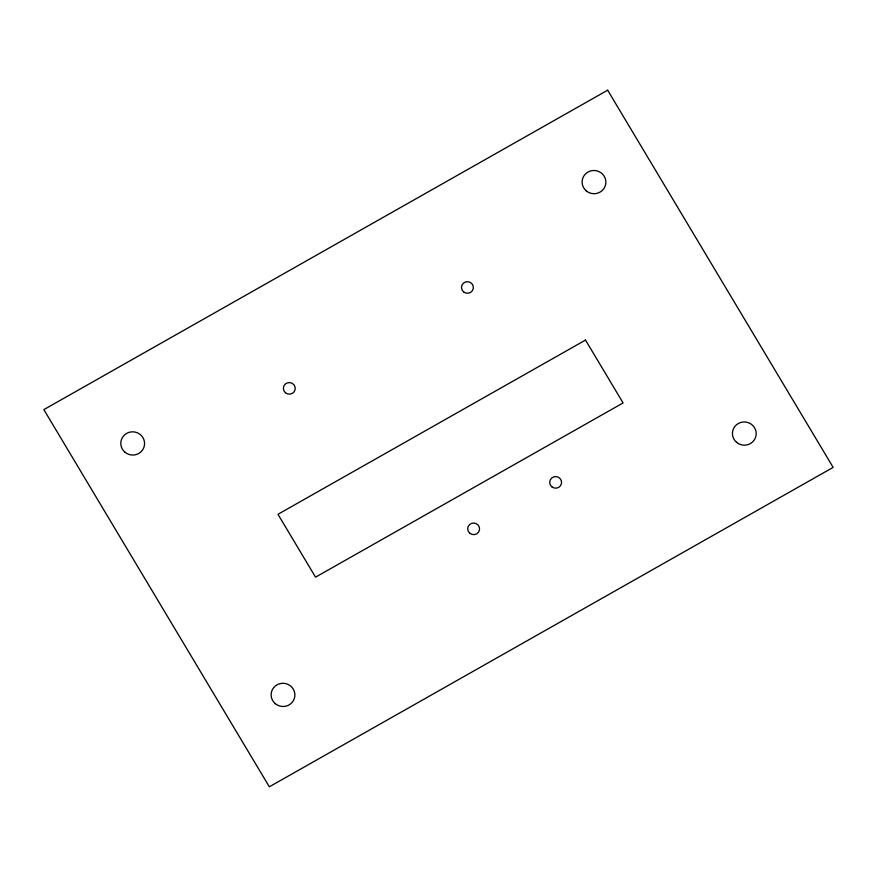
<?xml version="1.0" encoding="UTF-8"?>
<svg xmlns="http://www.w3.org/2000/svg" width="877" height="877" viewBox="0 0 877 877"><rect width="100%" height="100%" fill="white"/><g stroke="black" fill="none" stroke-linecap="round" stroke-linejoin="round"><path stroke-width="1.32" d="M607.662 90.199L43.85 409.614L269.338 786.801L833.15 467.386L607.662 90.199M585.507 340.068L277.965 514.295L315.545 577.165L623.087 402.938L585.507 340.068M469.776 533.227A5.942 5.799 8.3 0 0 479.478 529.938A5.942 5.799 8.3 0 0 471.651 523.35A5.942 5.799 8.3 0 0 469.776 533.227M551.786 486.768A5.942 5.799 8.3 0 0 561.488 483.479A5.942 5.799 8.3 0 0 553.661 476.891A5.942 5.799 8.3 0 0 551.786 486.768M275.29 703.672A11.894 11.609 8.3 0 0 294.694 697.094A11.894 11.609 8.3 0 0 279.05 683.917A11.894 11.609 8.3 0 0 275.29 703.672M124.962 452.214A11.894 11.609 8.3 0 0 144.376 445.637A11.894 11.609 8.3 0 0 128.722 432.46A11.894 11.609 8.3 0 0 124.962 452.214M736.592 442.337A11.894 11.609 8.3 0 0 755.996 435.759A11.894 11.609 8.3 0 0 740.352 422.582A11.894 11.609 8.3 0 0 736.592 442.337M586.274 190.879A11.894 11.609 8.3 0 0 605.678 184.302A11.894 11.609 8.3 0 0 590.024 171.125A11.894 11.609 8.3 0 0 586.274 190.879M285.453 392.753A5.942 5.799 8.3 0 0 295.154 389.465A5.942 5.799 8.3 0 0 287.327 382.887A5.942 5.799 8.3 0 0 285.453 392.753M463.571 291.855A5.942 5.799 8.3 0 0 473.273 288.566A5.942 5.799 8.3 0 0 465.446 281.977A5.942 5.799 8.3 0 0 463.571 291.855"/></g></svg>
